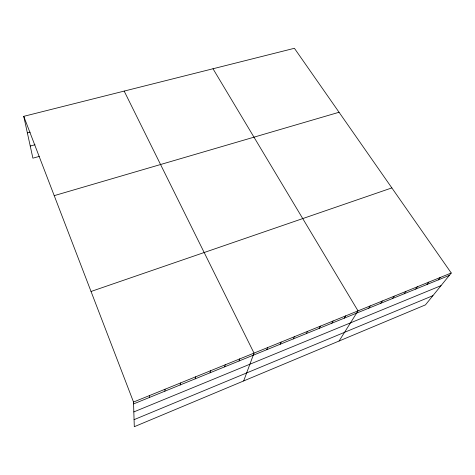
<?xml version="1.0" encoding="UTF-8"?>
<svg xmlns="http://www.w3.org/2000/svg" width="475" height="475" viewBox="0 0 475 475"><rect width="100%" height="100%" fill="white"/><g stroke="black" fill="none" stroke-linecap="round" stroke-linejoin="round"><path stroke-width="0.71" d="M149.346 397.498L149.405 395.586M164.878 391.18L165.051 389.233M180.167 384.952L180.453 382.981M195.225 378.824L195.617 376.823M210.057 372.786L210.55 370.755M224.669 366.843L225.257 364.782M239.056 360.982L239.75 358.898M243.669 380.944L254.024 353.103L124.171 91.087M266.802 349.689L267.674 347.558M280.173 344.25L281.129 342.095M293.354 338.883L294.399 336.704M306.357 333.593L307.479 331.396M319.176 328.373L320.382 326.153M331.817 323.226L333.1 320.987M344.292 318.149L345.646 315.893M339.091 341.014L358.019 310.87L213.002 68.756M368.731 308.204L370.227 305.912M380.701 303.329L382.268 301.019M392.516 298.52L394.149 296.198M404.178 293.776L405.876 291.436M415.684 289.091L417.442 286.74M427.037 284.466L428.86 282.103M438.247 279.906L440.129 277.525M451.25 273.006L425.452 304.879L134.294 426.71L133.517 402.04L23.75 116.339L294.399 48.29L451.25 273.006L133.517 402.04M134.075 419.657L432.903 295.67M133.825 411.926L441.008 285.659M133.576 403.922L449.314 275.399M91.034 291.472L391.851 187.904M54.221 195.647L339.055 112.266M39.253 156.429L32.888 158.163L23.75 116.339M30.234 146.021L35.031 144.744M27.366 132.881L30.18 132.151"/></g></svg>
